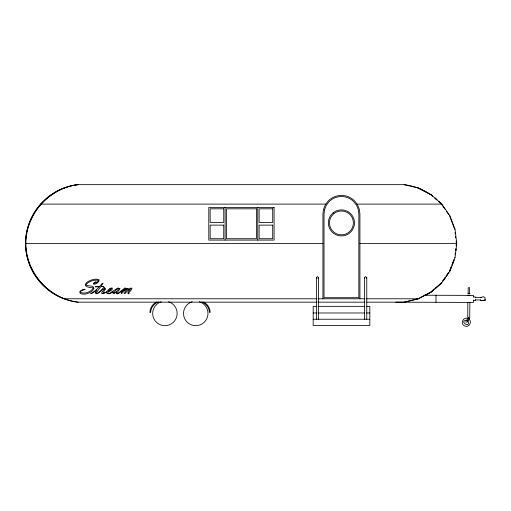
<?xml version="1.0" encoding="UTF-8"?>
<svg xmlns="http://www.w3.org/2000/svg" width="511" height="511" viewBox="0 0 511 511"><rect width="100%" height="100%" fill="white"/><g stroke="black" fill="none" stroke-linecap="round" stroke-linejoin="round"><path stroke-width="0.77" d="M467.789 302.295L467.789 317.357L469.686 318.462L469.896 302.161M475.3 297.798L475.3 296.897L473.218 296.891M435.979 302.308L436.004 295.262M468.178 293.486L468.197 287.725L469.635 287.731L469.615 293.486M473.467 300.091L473.454 302.435L395.655 302.167M473.473 296.961L473.48 295.396L424.143 295.224M475.294 299.676L475.287 300.653L473.205 300.647M316.75 302.161L77.774 302.161C48.813 298.858 25.435 272.561 25.55 243.408C25.435 214.262 48.813 187.965 77.774 184.663L404.533 184.663M78.138 184.663C49.177 187.965 25.799 214.262 25.914 243.408C25.799 272.561 49.177 298.858 78.138 302.161M455.052 254.446L455.244 252.868M455.531 250.505L455.723 248.927M456.106 245.778L456.297 244.201M366.662 302.161L404.533 302.161L418.42 298.782L431.092 292.171L441.811 282.717L449.948 270.964L455.026 257.601L456.757 243.408L455.026 229.222L449.948 215.859L441.811 204.106L431.092 194.653L418.42 188.035L404.169 184.663A59.161 59.161 0 0 1 430.077 194.206M316.373 319.234L316.373 277.658L317.465 276.566L318.551 277.658L318.551 319.234M318.551 277.658L318.008 278.597M364.586 319.234L364.586 277.658L365.678 276.566L366.764 277.658L366.764 319.234M366.617 278.201L366.764 277.658M449.948 270.964L449.584 270.964L451.277 266.506M451.845 265.024L453.819 259.824M465.681 322.064L468.261 317.631M466.805 322.716L469.385 318.283M442.807 280.756L445.068 277.492M445.969 276.183L448.684 272.267M404.169 302.161L418.055 298.782L430.735 292.171L433.711 289.545M434.899 288.491L441.811 282.717M475.294 297.619L480.666 297.632L483.208 296.674L484.977 297.498L485.067 300.244L484.275 300.296M156.436 302.039C152.636 304.032 149.908 308.069 149.915 312.413L150.675 312.464C150.643 307.801 153.958 303.579 158.263 301.995M480.538 299.963L480.397 300.398L481.241 300.391M484.664 300.276C485.482 300.666 485.776 299.561 484.894 299.804M483.789 300.315L484.517 300.289M483.253 300.334L483.949 300.315M483.31 300.334L482.001 300.379M481.419 300.398L482.141 300.372M481.643 300.385L480.774 300.385M63.881 188.035L64.245 188.035M418.42 188.035L418.055 188.035L430.026 194.282M51.209 194.653L51.573 194.653M432.517 196.224L430.735 194.653L431.092 194.653M40.49 204.106L325.846 204.106M357.01 204.106L441.811 204.106M32.359 215.859L32.717 215.859M449.584 215.859L449.948 215.859M27.275 229.222L27.639 229.222M454.669 229.222L455.026 229.222M25.55 243.408L322.933 243.408M359.923 243.408L456.757 243.408M27.275 257.601L27.639 257.601M454.669 257.601L455.026 257.601M32.359 270.964L32.717 270.964M40.49 282.717L40.854 282.717M51.209 292.171L51.573 292.171M430.735 292.171L431.092 292.171M316.545 298.782L63.881 298.782A59.161 59.161 0 0 1 77.774 184.663M318.142 298.782L364.669 298.782M366.246 298.782L418.42 298.782M317.983 302.161L364.63 302.161M316.52 306.351L313.179 306.351L313.179 325.462L369.823 325.462L369.823 306.351L366.617 306.351M317.963 306.351L364.241 306.351M313.179 312.981L316.373 312.981M317.963 312.981L364.241 312.981M366.63 312.981L369.823 312.981M313.179 319.234L369.823 319.234M467.801 293.48L469.992 293.493M467.795 295.166L469.986 295.173M475.287 299.938L480.704 299.957M480.666 297.632L481.49 297.67M468.21 318.647C463.649 316.073 459.728 323.667 464.473 325.89C468.459 328.177 472.618 322.185 469.085 319.254M467.424 320.167C457.505 320.333 471.244 329.87 467.935 320.518M201.807 301.95C206.105 303.534 209.421 307.75 209.395 312.413L210.149 312.368C210.155 308.024 207.428 303.988 203.627 301.995M434.899 198.325L436.688 199.903M438.47 201.481L440.852 203.582M441.9 204.758L445.068 209.331M446.422 211.292L448.684 214.556M449.865 216.6L454.381 228.481M364.586 277.658L364.733 278.201M316.373 277.658L316.52 278.201M455.052 232.377L455.244 233.949M455.531 236.318L455.723 237.89M456.106 241.045L456.297 242.623M359.923 298.782L359.923 213.924L359.29 209.133L357.445 204.675L354.506 200.842A18.498 18.498 0 0 0 328.349 200.842L325.411 204.675L323.565 209.133L322.933 213.924L322.933 298.782M257.755 207.447L257.755 240.087M225.115 207.447L225.115 240.087M456.387 244.201A59.161 59.161 0 0 1 456.342 245.785M456.131 248.966A59.161 59.161 0 0 1 455.959 250.556M455.62 252.932A59.161 59.161 0 0 1 455.346 254.504M454.049 259.895A59.161 59.161 0 0 1 452.241 265.183M451.635 266.659A59.161 59.161 0 0 1 449.584 270.964M448.83 272.35A59.161 59.161 0 0 1 446.327 276.425M445.413 277.741A59.161 59.161 0 0 1 442.992 280.909M441.447 282.717A59.161 59.161 0 0 1 435.161 288.811M433.922 289.82A59.161 59.161 0 0 1 425.305 295.486M430.735 194.653A59.161 59.161 0 0 1 432.664 196.032M435.161 198.013A59.161 59.161 0 0 1 436.975 199.59M438.719 201.232A59.161 59.161 0 0 1 440.923 203.519M199.309 301.726A12.238 12.238 0 0 1 205.703 320.569A12.238 12.238 0 0 1 185.806 320.569A12.238 12.238 0 0 1 192.2 301.726M168.464 301.726A12.238 12.238 0 0 1 174.858 320.569A12.238 12.238 0 0 1 154.961 320.569A12.238 12.238 0 0 1 161.355 301.726M112.918 292.171L112.918 293.11L113.768 293.633L116.617 291.794C114.196 297.536 124.077 289.718 124.256 289.079C123.777 290.408 120.462 292.426 121.426 293.748C124.831 290.452 131.116 284.57 124.141 293.448L124.863 293.672L127.903 290.523L130.797 288.555L127.903 292.643L128.018 293.659L129.104 293.787L128.517 293.173L131.557 289.52L131.947 288.268L130.612 288.083L127.916 290.056L128.427 288.555L127.175 288.293L124.518 290.28L125.712 288.255L125.125 287.878L117.3 293.812L116.776 293.212L120.021 288.734L119.676 288.447L119.101 288.843L118.565 288.095L117.651 288.108L109.079 293.672L110.715 293.257L113.103 291.583L112.918 292.171M106.767 292.094L107.035 293.595L109.297 293.742L107.981 293.084L108.038 291.928C109.495 291.174 112.988 290.229 112.299 288.044C109.999 287.463 107.955 289.935 106.895 291.717L102.692 293.672L106.767 292.094M324.619 209.421L324.019 213.994L324.019 297.696L358.837 297.696L358.837 213.994L358.23 209.421L356.493 205.224L353.733 201.615A17.4 17.4 0 0 0 329.122 201.615L326.363 205.224L324.619 209.421M93.909 288.217C93.098 291.308 89.629 292.86 86.819 293.729A14.302 14.302 0 0 1 83.172 294.202L80.649 293.697L79.863 292.656A1.75 1.75 0 0 1 80.278 291.027L83.28 289.322L85.139 289.367L81.466 290.733L80.623 291.564L80.681 292.503C84.941 294.215 90.901 291.953 93.296 288.102L93.168 287.808C75.628 287.067 92.172 276.745 99.089 279.734C99.326 282.244 95.87 284.64 93.513 284.199L93.347 283.42L94.363 282.417L96.183 281.842L94.145 283.381L96.656 282.366L98.048 281.382L98.419 280.315C94.254 279.53 88.575 281.363 85.899 284.646L86.008 284.953C88.224 286.812 93.232 284.653 93.909 288.217M95.576 292.337L95.659 293.64L96.713 293.78L96.253 292.752L100.705 286.767L103.484 286.428L101.159 286.307L103.005 283.164L102.27 283.42L99.786 286.307L95.276 286.76L99.275 286.901L95.135 290.778L90.683 293.672L92.906 292.944L96.956 289.801L95.576 292.337M105.381 289.015C103.861 291.021 103.005 294.247 101.785 293.665L101.785 292.375L104.551 288.868L103.292 289.143L97.716 293.518L96.534 293.672L100.303 291.296L103.842 287.361L104.385 287.265L104.187 288.063L105.081 288.306L105.381 289.015M111.654 288.523L110.216 290.216L108.16 291.506L110.606 288.587L111.654 288.523M113.947 292.445C114.336 294.413 118.182 290.044 118.667 288.83C117.128 287.885 115.064 291.385 113.947 292.445M333.223 212.723L330.879 215.188A13.056 13.056 0 0 0 340.045 235.865L343.456 235.775A13.056 13.056 0 0 0 351.587 214.677C347.231 209.216 338.633 208.296 333.223 212.723M333.913 213.579L331.76 215.84A11.957 11.957 0 0 0 340.16 234.773L343.283 234.696A11.957 11.957 0 0 0 350.731 215.367C346.739 210.36 338.87 209.523 333.913 213.579M274.075 207.447L208.795 207.447L208.795 240.087L274.075 240.087L274.075 207.447M223.754 208.807L210.155 208.807L210.155 222.406L223.754 222.406L223.754 208.807M256.394 208.807L226.475 208.807L226.475 238.726L256.394 238.726L256.394 208.807M272.714 208.807L259.115 208.807L259.115 222.406L272.714 222.406L272.714 208.807M223.754 225.121L210.155 225.121L210.155 238.726L223.754 238.726L223.754 225.121M272.714 225.121L259.115 225.121L259.115 238.726L272.714 238.726L272.714 225.121"/></g></svg>
